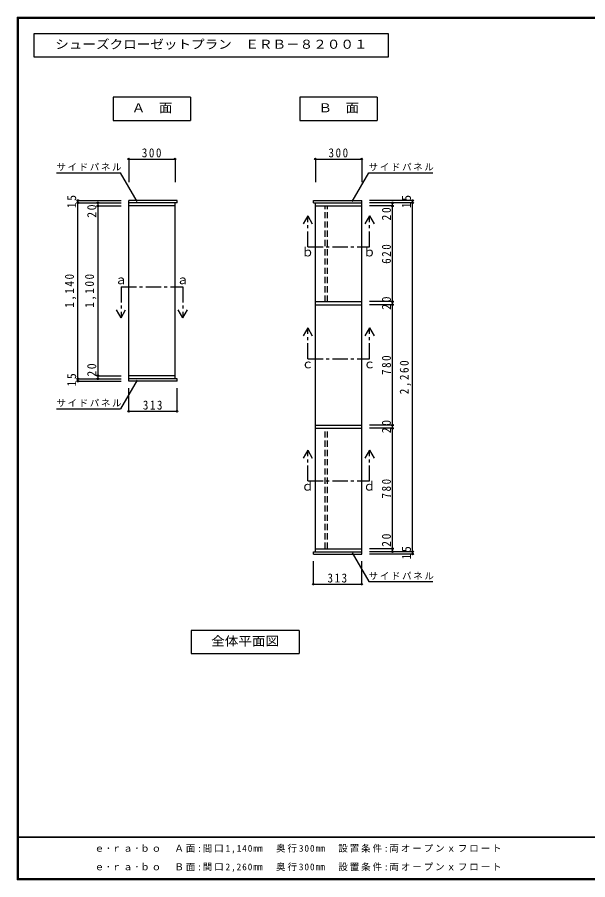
# Model space of a CAD drawing. Units: millimetres at full size, sheet at 1:20. Extents: x -8210 to 8210, y -2932 to 2722.
# Drawn here: x -8210 to -4512, y -2864 to 2722 of the extents above; entities that cross this region are included whole.
import ezdxf
from ezdxf.enums import TextEntityAlignment as Align

# ---------------------------------------------------------------- set-up
doc = ezdxf.new("R2010")
doc.units = ezdxf.units.MM
doc.header["$LTSCALE"] = 20
doc.header["$PDMODE"] = 32
doc.header["$PDSIZE"] = 10
doc.linetypes.add('CHAIN1', pattern=[8, 5, -1, 1, -1])
doc.linetypes.add('DASHED2', pattern=[3, 2, -1])
for name, color, linetype in [('0-2_本体', 2, 'Continuous'), ('0-3_固定棚', 3, 'Continuous'), ('0-6_ﾊﾟｲﾌﾟﾊﾝｶﾞｰ', 4, 'Continuous'), ('0-A_文字', 7, 'Continuous'), ('0-B_寸法', 7, 'Continuous'), ('F-1_枠', 6, 'Continuous'), ('F-A_文字', 7, 'Continuous')]:
    doc.layers.add(name, color=color, linetype=linetype)
doc.styles.add('ＭＳ ゴシック', font='')
doc.styles.get('ＭＳ ゴシック').set_extended_font_data('MS Gothic')

msp = doc.modelspace()

# ---------------------------------------------------------------- linework, layer by layer
at = {"layer": '0-2_本体'}
for p, q in [((-7487.29, 1500.07), (-7487.29, 1535.07)), ((-7174.29, 1535.07), (-7487.29, 1535.07)), ((-7174.29, 1520.07), (-7487.29, 1520.07)), ((-7187.29, 1500.07), (-7187.29, 1520.07)), ((-7174.29, 1520.07), (-7174.29, 1535.07)), ((-6290.29, 1535.07), (-5977.29, 1535.07)), ((-6290.29, 1520.07), (-6290.29, 1535.07)), ((-6290.29, 1520.07), (-5977.29, 1520.07)), ((-6277.29, 1500.07), (-6277.29, 1520.07)), ((-5977.29, 1500.07), (-5977.29, 1535.07)), ((-7187.29, 1500.07), (-7487.29, 1500.07)), ((-6277.29, 1500.07), (-5977.29, 1500.07)), ((-6277.29, 860.07), (-6277.29, 880.07)), ((-6277.29, 880.07), (-5977.29, 880.07)), ((-6277.29, 860.07), (-5977.29, 860.07)), ((-7187.29, 400.07), (-7487.29, 400.07)), ((-7187.29, 380.07), (-7187.29, 400.07)), ((-6277.29, 60.07), (-6277.29, 80.07)), ((-6277.29, 80.07), (-5977.29, 80.07)), ((-6277.29, 60.07), (-5977.29, 60.07)), ((-6277.29, -719.93), (-5977.29, -719.93)), ((-6277.29, -739.93), (-6277.29, -719.93))]:
    msp.add_line(p, q, dxfattribs=at)
at = {"layer": '0-2_本体', "color": 3}
for p, q in [((-7187.29, 380.07), (-7187.29, 1520.07)), ((-6277.29, -739.93), (-6277.29, 1520.07))]:
    msp.add_line(p, q, dxfattribs=at)
at = {"layer": '0-2_本体'}
for points in [[(-7174.29, 365.07), (-7487.29, 365.07), (-7487.29, 400.07)], [(-7174.29, 365.07), (-7174.29, 380.07), (-7487.29, 380.07)], [(-6290.29, -754.93), (-5977.29, -754.93), (-5977.29, -719.93)], [(-6290.29, -754.93), (-6290.29, -739.93), (-5977.29, -739.93)]]:
    msp.add_lwpolyline(points, dxfattribs=at)
at = {"layer": '0-3_固定棚'}
for p, q in [((-7487.29, 380.07), (-7487.29, 1500.07)), ((-5977.29, -739.93), (-5977.29, 1500.07))]:
    msp.add_line(p, q, dxfattribs=at)
at = {"layer": '0-6_ﾊﾟｲﾌﾟﾊﾝｶﾞｰ', "linetype": 'DASHED2'}
for p, q in [((-6214.79, 880.07), (-6214.79, 1500.07)), ((-6199.79, 880.07), (-6199.79, 1500.07)), ((-6214.79, -719.93), (-6214.79, 60.07)), ((-6199.79, -719.93), (-6199.79, 60.07))]:
    msp.add_line(p, q, dxfattribs=at)
at = {"layer": '0-A_文字'}
for p, q in [((-8103.33, 2615.63), (-8103.33, 2465.63)), ((-5803.44, 2615.63), (-8103.33, 2615.63)), ((-5803.44, 2465.63), (-5803.44, 2615.63)), ((-8103.33, 2465.63), (-5803.44, 2465.63)), ((-7086.69, 2204.07), (-7587.69, 2204.07)), ((-7587.69, 2204.07), (-7587.69, 2054.07)), ((-7086.69, 2204.07), (-7086.69, 2054.07)), ((-5876.69, 2204.07), (-6377.69, 2204.07)), ((-5876.69, 2204.07), (-5876.69, 2054.07)), ((-7587.69, 2054.07), (-7086.69, 2054.07)), ((-7955.89, 1715.35), (-7540.76, 1715.35)), ((-7433.68, 1529.88), (-7540.76, 1715.35)), ((-6038.8, 1529.88), (-5931.72, 1715.35)), ((-5931.72, 1715.35), (-5516.59, 1715.35)), ((-6327.29, 1435.46), (-6357.29, 1383.5)), ((-6327.29, 1435.46), (-6297.29, 1383.5)), ((-5927.29, 1435.46), (-5957.29, 1383.5)), ((-5927.29, 1435.46), (-5897.29, 1383.5)), ((-7537.29, 775.24), (-7567.29, 827.21)), ((-7537.29, 775.24), (-7507.29, 827.21)), ((-7137.29, 775.24), (-7167.29, 827.21)), ((-7137.29, 775.24), (-7107.29, 827.21)), ((-6327.29, 710.72), (-6357.29, 658.76)), ((-6327.29, 710.72), (-6297.29, 658.76)), ((-5927.29, 710.72), (-5957.29, 658.76)), ((-5927.29, 710.72), (-5897.29, 658.76)), ((-7433.68, 372.18), (-7540.76, 186.71)), ((-7955.89, 186.71), (-7540.76, 186.71)), ((-6327.29, -81.32), (-6357.29, -133.28)), ((-6327.29, -81.32), (-6297.29, -133.28)), ((-5927.29, -81.32), (-5957.29, -133.28)), ((-5927.29, -81.32), (-5897.29, -133.28)), ((-6381.69, -1249.93), (-7082.69, -1249.93)), ((-6381.69, -1249.93), (-6381.69, -1399.93))]:
    msp.add_line(p, q, dxfattribs=at)
at = {"layer": '0-A_文字', "color": 4}
for p, q in [((-7487.29, 1804.07), (-7187.29, 1804.07)), ((-7487.29, 1804.07), (-7487.29, 1654.07)), ((-7187.29, 1804.07), (-7187.29, 1654.07)), ((-6277.29, 1804.07), (-5977.29, 1804.07)), ((-6277.29, 1804.07), (-6277.29, 1654.07)), ((-5977.29, 1804.07), (-5977.29, 1654.07)), ((-7487.29, 170.07), (-7487.29, 320.07)), ((-7174.29, 170.07), (-7174.29, 320.07)), ((-7487.29, 170.07), (-7174.29, 170.07)), ((-6290.29, -949.93), (-6290.29, -799.93)), ((-5977.29, -949.93), (-5977.29, -799.93)), ((-6290.29, -949.93), (-5977.29, -949.93))]:
    msp.add_line(p, q, dxfattribs=at)
at = {"layer": '0-A_文字', "linetype": 'CHAIN1'}
for p, q in [((-6327.29, 1235.46), (-6327.29, 1435.46)), ((-5927.29, 1235.46), (-5927.29, 1435.46)), ((-6327.29, 1235.46), (-5927.29, 1235.46)), ((-7537.29, 975.24), (-7537.29, 775.24)), ((-7537.29, 975.24), (-7137.29, 975.24)), ((-7137.29, 975.24), (-7137.29, 775.24)), ((-6327.29, 510.72), (-6327.29, 710.72)), ((-5927.29, 510.72), (-5927.29, 710.72)), ((-6327.29, 510.72), (-5927.29, 510.72)), ((-6327.29, -281.32), (-6327.29, -81.32)), ((-5927.29, -281.32), (-5927.29, -81.32)), ((-6327.29, -281.32), (-5927.29, -281.32))]:
    msp.add_line(p, q, dxfattribs=at)
at = {"layer": '0-A_文字'}
for points in [[(-6377.69, 2204.07), (-6377.69, 2054.07), (-5876.69, 2054.07)], [(-6038.8, -747.82), (-5931.72, -933.29), (-5516.59, -933.29)], [(-7082.69, -1249.93), (-7082.69, -1399.93), (-6381.69, -1399.93)]]:
    msp.add_lwpolyline(points, dxfattribs=at)
for p in [(-7487.29, 1804.07), (-7187.29, 1804.07), (-6277.29, 1804.07), (-5977.29, 1804.07), (-7487.29, 170.07), (-7174.29, 170.07), (-6290.29, -949.93), (-5977.29, -949.93)]:
    msp.add_point(p, dxfattribs=at)
at = {"layer": '0-B_寸法', "color": 4}
for p, q in [((-7817.29, 1520.07), (-7817.29, 1535.07)), ((-7817.29, 1535.07), (-7537.29, 1535.07)), ((-7817.29, 380.07), (-7817.29, 1520.07)), ((-7817.29, 1520.07), (-7537.29, 1520.07)), ((-7687.29, 1520.07), (-7687.29, 1500.07)), ((-7687.29, 1520.07), (-7537.29, 1520.07)), ((-5647.29, 1535.07), (-5927.29, 1535.07)), ((-5777.29, 1520.07), (-5927.29, 1520.07)), ((-5647.29, 1520.07), (-5927.29, 1520.07)), ((-5777.29, 1500.07), (-5777.29, 1520.07)), ((-5647.29, 1520.07), (-5647.29, 1535.07)), ((-5647.29, -739.93), (-5647.29, 1520.07)), ((-7687.29, 1500.07), (-7537.29, 1500.07)), ((-7687.29, 1500.07), (-7687.29, 400.07)), ((-5777.29, 1500.07), (-5927.29, 1500.07)), ((-5777.29, 880.07), (-5777.29, 1500.07)), ((-5777.29, 880.07), (-5927.29, 880.07)), ((-5777.29, 860.07), (-5927.29, 860.07)), ((-5777.29, 860.07), (-5777.29, 880.07)), ((-5777.29, 80.07), (-5777.29, 860.07)), ((-7687.29, 400.07), (-7537.29, 400.07)), ((-7687.29, 400.07), (-7687.29, 380.07)), ((-7817.29, 365.07), (-7817.29, 380.07)), ((-7817.29, 380.07), (-7537.29, 380.07)), ((-7817.29, 365.07), (-7537.29, 365.07)), ((-7687.29, 380.07), (-7537.29, 380.07)), ((-5777.29, 80.07), (-5927.29, 80.07)), ((-5777.29, 60.07), (-5927.29, 60.07)), ((-5777.29, 60.07), (-5777.29, 80.07)), ((-5777.29, -719.93), (-5777.29, 60.07)), ((-5777.29, -719.93), (-5927.29, -719.93)), ((-5777.29, -739.93), (-5777.29, -719.93)), ((-5777.29, -739.93), (-5927.29, -739.93)), ((-5647.29, -739.93), (-5927.29, -739.93)), ((-5647.29, -754.93), (-5927.29, -754.93)), ((-5647.29, -754.93), (-5647.29, -739.93))]:
    msp.add_line(p, q, dxfattribs=at)
at = {"layer": '0-B_寸法'}
for p in [(-7817.29, 1535.07), (-7817.29, 1520.07), (-7687.29, 1520.07), (-5777.29, 1520.07), (-5647.29, 1535.07), (-5647.29, 1520.07), (-7687.29, 1500.07), (-5777.29, 1500.07), (-5777.29, 880.07), (-5777.29, 860.07), (-7687.29, 400.07), (-7817.29, 380.07), (-7817.29, 365.07), (-7687.29, 380.07), (-5777.29, 80.07), (-5777.29, 60.07), (-5777.29, -719.93), (-5777.29, -739.93), (-5647.29, -739.93), (-5647.29, -754.93)]:
    msp.add_point(p, dxfattribs=at)
at = {"layer": 'F-1_枠'}
for p, q in [((-8210, 2722.29), (-8210, -2864.37)), ((-8210, 2722.29), (-410, 2722.29)), ((-8210, 2718.96), (-410, 2718.96)), ((-8210, 2715.63), (-410, 2715.63)), ((-8206.67, 2722.29), (-8206.67, -2864.37)), ((-8203.33, 2722.29), (-8203.33, -2864.37)), ((-410, -2587.71), (-8210, -2587.71)), ((-410, -2591.04), (-8210, -2591.04)), ((-410, -2857.71), (-8210, -2857.71)), ((-410, -2861.04), (-8210, -2861.04)), ((-410, -2864.37), (-8210, -2864.37))]:
    msp.add_line(p, q, dxfattribs=at)

# ---------------------------------------------------------------- texts
at = {"layer": '0-A_文字', "style": 'ＭＳ ゴシック', "width": 1.1}
for s, p in [('シューズクローゼットプラン\u3000ＥＲＢ－８２００１', (-7963.33, 2500.63)), ('Ａ\u3000面', (-7467.69, 2089.07)), ('Ｂ\u3000面', (-6257.69, 2089.07)), ('全体平面図', (-6952.69, -1364.93))]:
    msp.add_text(s, height=58.65, dxfattribs=at).set_placement(p, align=Align.BOTTOM_LEFT)
at = {"layer": '0-A_文字', "style": 'ＭＳ ゴシック'}
for s, p in [('ｂ', (-6367.29, 1155.46)), ('ｂ', (-5967.29, 1155.46)), ('ａ', (-7577.29, 975.24)), ('ａ', (-7177.29, 975.24)), ('ｃ', (-6367.29, 430.72)), ('ｃ', (-5967.29, 430.72)), ('ｄ', (-6367.29, -361.32)), ('ｄ', (-5967.29, -361.32))]:
    msp.add_text(s, height=58.65, dxfattribs=at).set_placement(p, align=Align.BOTTOM_LEFT)
at = {"layer": '0-A_文字', "attachment_point": 7, "style": 'ＭＳ ゴシック'}
for s, insert, char_height in [('\\T1.27;\\W0.9;300', (-7402.29, 1814.07), 58.65), ('\\T1.27;\\W0.9;300', (-6192.29, 1814.07), 58.65), ('\\T1.17;サイドパネル', (-7955.89, 1727.3), 43.99), ('\\T1.17;サイドパネル', (-5931.72, 1727.3), 43.99), ('\\T1.17;サイドパネル', (-7955.89, 198.65), 43.99), ('\\T1.27;\\W0.9;313', (-7395.79, 180.07), 58.65), ('\\T1.27;\\W0.9;313', (-6198.79, -939.93), 58.65), ('\\T1.17;サイドパネル', (-5931.72, -921.35), 43.99)]:
    msp.add_mtext(s, dxfattribs=dict(at, insert=insert, char_height=char_height))
at = {"layer": '0-B_寸法', "char_height": 58.65, "attachment_point": 7, "rotation": 90, "style": 'ＭＳ ゴシック'}
for s, insert in [('\\T1.27;\\W0.95;15', (-7827.29, 1485.07)), ('\\T1.27;\\W0.95;15', (-5657.29, 1485.07)), ('\\T1.27;\\W0.95;20', (-7697.29, 1423.72)), ('\\T1.27;\\W0.95;20', (-5787.29, 1405.67)), ('\\T1.27;\\W0.9;620', (-5787.29, 1125.07)), ('\\T1.28;\\W0.9;1,140', (-7827.29, 840.07)), ('\\T1.28;\\W0.9;1,100', (-7697.29, 840.07)), ('\\T1.27;\\W0.95;20', (-5787.29, 827.57)), ('\\T1.27;\\W0.9;780', (-5787.29, 405.07)), ('\\T1.27;\\W0.95;20', (-7697.29, 394.35)), ('\\T1.28;\\W0.9;2,260', (-5657.29, 280.07)), ('\\T1.27;\\W0.95;15', (-7827.29, 330.07)), ('\\T1.27;\\W0.95;20', (-5787.29, 27.57)), ('\\T1.27;\\W0.9;780', (-5787.29, -394.93)), ('\\T1.27;\\W0.95;20', (-5787.29, -707.87)), ('\\T1.27;\\W0.95;15', (-5657.29, -789.93))]:
    msp.add_mtext(s, dxfattribs=dict(at, insert=insert))
at = {"layer": 'F-A_文字', "char_height": 43.99, "attachment_point": 7, "style": 'ＭＳ ゴシック'}
for s, insert in [('\\T1.2;ｅ･ｒａ･ｂｏ\u3000Ａ面:間口1,140㎜\u3000奥行300㎜\u3000設置条件:両オープンｘフロート', (-7708.36, -2694.37)), ('\\T1.2;ｅ･ｒａ･ｂｏ\u3000Ｂ面:間口2,260㎜\u3000奥行300㎜\u3000設置条件:両オープンｘフロート', (-7708.36, -2814.37))]:
    msp.add_mtext(s, dxfattribs=dict(at, insert=insert))

doc.saveas('drawing.dxf')
